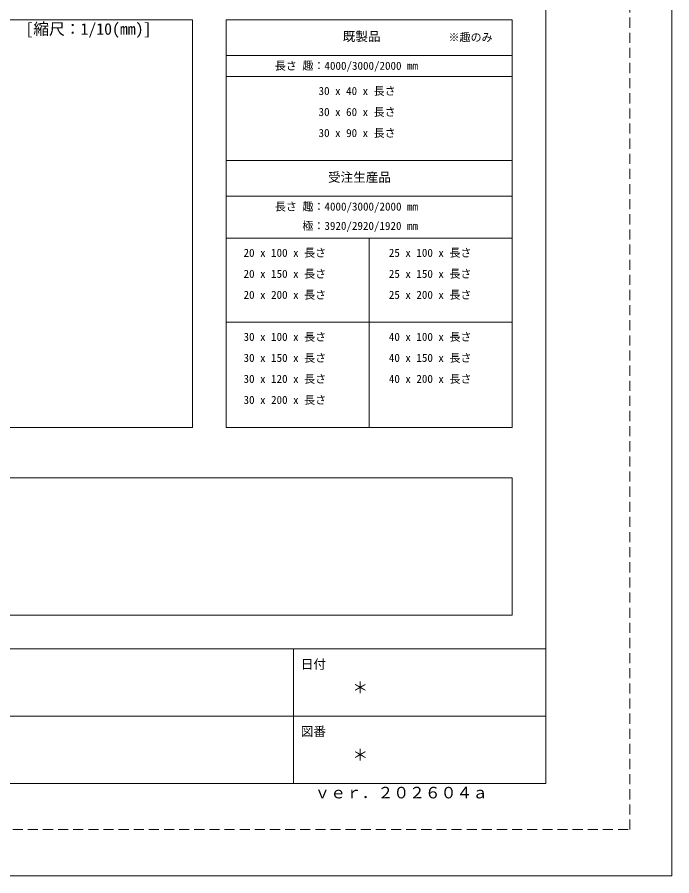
# Model space of a CAD drawing. Units: millimetres on the paper. Extents: x -210 to 210, y -148 to 148.
# Drawn here: x 132.1 to 210, y -148.5 to -46.3 of the extents above; entities that cross this region are included whole.
import ezdxf
from ezdxf.enums import TextEntityAlignment as Align

# ---------------------------------------------------------------- set-up
doc = ezdxf.new("R2010")
doc.units = ezdxf.units.MM
doc.linetypes.add('DASHED1', pattern=[1.8, 1.2, -0.6])
doc.layers.add('0-0_中心線', color=7, linetype='Continuous', lineweight=18)
doc.layers.add('F-3_野縁', color=3, linetype='Continuous', lineweight=18)
doc.layers.add('F-6_文字__矢印', color=7, linetype='Continuous')
doc.styles.add('ＭＳ ゴシック', font='')
doc.styles.get('ＭＳ ゴシック').set_extended_font_data('MS Gothic')

msp = doc.modelspace()

# ---------------------------------------------------------------- linework, layer by layer
at = {"layer": '0-0_中心線'}
msp.add_lwpolyline([(-210, 148.5), (210, 148.5), (210, -148.5), (-210, -148.5)], close=True, dxfattribs=at)
at = {"layer": 'F-3_野縁', "linetype": 'DASHED1'}
for p, q in [((205, -143), (205, 143)), ((-205, -143), (205, -143))]:
    msp.add_line(p, q, dxfattribs=at)
at = {"layer": 'F-3_野縁'}
for p, q in [((195, 137.5), (195, -137.5)), ((157, -46.65), (157, -95.15)), ((157, -46.65), (191, -46.65)), ((191, -46.65), (191, -95.15)), ((157, -50.9), (191, -50.9)), ((157, -53.4), (191, -53.4)), ((157, -63.4), (191, -63.4)), ((157, -67.65), (191, -67.65)), ((157, -72.65), (191, -72.65)), ((174, -72.65), (174, -95.15)), ((157, -82.65), (191, -82.65)), ((157, -95.15), (191, -95.15)), ((74.875, -101.15), (191, -101.15)), ((191, -101.15), (191, -117.5)), ((74.875, -117.5), (191, -117.5)), ((-195, -121.5), (195, -121.5))]:
    msp.add_line(p, q, dxfattribs=at)
at = {"layer": 'F-3_野縁', "color": 7}
for p, q in [((165, -121.5), (165, -137.5)), ((10, -129.5), (195, -129.5))]:
    msp.add_line(p, q, dxfattribs=at)
at = {"layer": 'F-3_野縁'}
for points in [[(-195, 137.5), (-195, -137.5), (195, -137.5)], [(-45.25, -46.65), (-45.25, -95.15), (153, -95.15)], [(-45.25, -46.65), (153, -46.65), (153, -95.15)]]:
    msp.add_lwpolyline(points, dxfattribs=at)

# ---------------------------------------------------------------- texts
at = {"layer": 'F-6_文字__矢印', "style": 'ＭＳ ゴシック'}
for s, height, p in [('[縮尺：1/10(mm)]', 1.375, (133.113, -48.85)), ('既製品', 1.1, (170.847, -49.522)), ('※趣のみ', 0.9622, (183.434, -49.522)), ('長さ 趣：4000/3000/2000 mm', 0.9622, (162.781, -52.9)), ('30 x 40 x 長さ', 0.9622, (167.985, -55.9)), ('30 x 60 x 長さ', 0.9622, (167.985, -58.4)), ('30 x 90 x 長さ', 0.9622, (167.985, -60.9)), ('受注生産品', 1.1, (169.097, -66.272)), ('長さ 趣：4000/3000/2000 mm', 0.9622, (162.781, -69.65)), ('     極：3920/2920/1920 mm', 0.9622, (162.781, -71.947)), ('20 x 100 x 長さ', 0.9622, (159.061, -75.15)), ('25 x 100 x 長さ', 0.9622, (176.344, -75.15)), ('20 x 150 x 長さ', 0.9622, (159.061, -77.65)), ('25 x 150 x 長さ', 0.9622, (176.344, -77.65)), ('20 x 200 x 長さ', 0.9622, (159.061, -80.15)), ('25 x 200 x 長さ', 0.9622, (176.344, -80.15)), ('30 x 100 x 長さ', 0.9622, (159.061, -85.15)), ('40 x 100 x 長さ', 0.9622, (176.344, -85.15)), ('30 x 150 x 長さ', 0.9622, (159.061, -87.65)), ('40 x 150 x 長さ', 0.9622, (176.344, -87.65)), ('30 x 120 x 長さ', 0.9622, (159.061, -90.15)), ('40 x 200 x 長さ', 0.9622, (176.344, -90.15)), ('30 x 200 x 長さ', 0.9622, (159.061, -92.65)), ('日付', 1.1, (165.863, -124.2)), ('＊', 1.375, (172, -127.2)), ('図番', 1.1, (165.863, -132.2)), ('＊', 1.375, (172, -135.2)), ('ｖｅｒ．２０２６０４ａ', 1.375, (167.5, -139.7))]:
    msp.add_text(s, height=height, dxfattribs=at).set_placement(p, align=Align.BOTTOM_LEFT)

doc.saveas('drawing.dxf')
